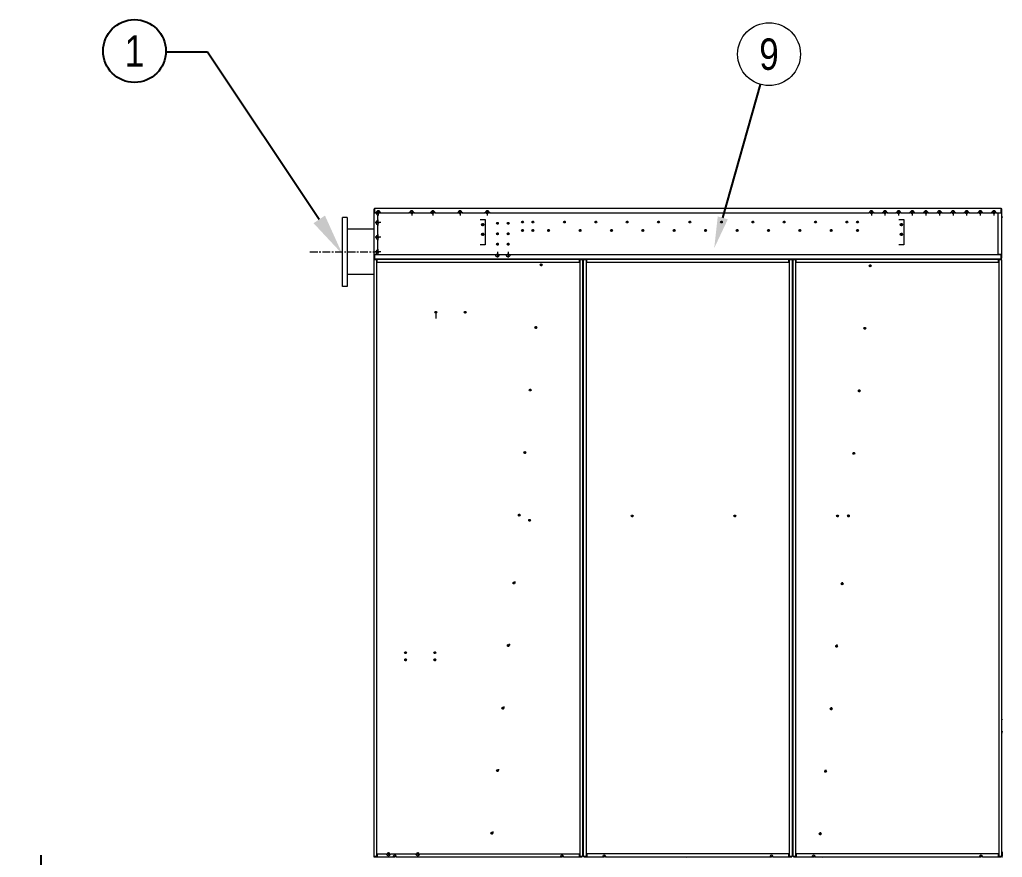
# Model space of a CAD drawing. Header units: millimetres. Extents: x 19537 to 50503, y 7619 to 29516.
# Drawn here: x 27804 to 32497, y 15779 to 19782 of the extents above; entities that cross this region are included whole.
import ezdxf
from ezdxf import colors
from ezdxf.entities.mleader import LeaderData, LeaderLine
from ezdxf.enums import TextEntityAlignment as Align
from ezdxf.math import Vec2, Vec3

# ---------------------------------------------------------------- set-up
doc = ezdxf.new("R2010")
doc.units = ezdxf.units.MM
doc.linetypes.add('CENTER', pattern=[2, 1.25, -0.25, 0.25, -0.25])
doc.linetypes.add('DASHDOT', pattern=[18.5, 12, -3, 0.5, -3])
for name, color, linetype in [('center', 1, 'CENTER'), ('냉각탑_dim', 1, 'Continuous'), ('냉각탑_text', 3, 'Continuous')]:
    doc.layers.add(name, color=color, linetype=linetype)
doc.styles.get("Standard").update_dxf_attribs({"font": 'arial.ttf'})
doc.dimstyles.new('1.40', dxfattribs={"dimscale": 20, "dimtxt": 1.5, "dimasz": 1, "dimexe": 0.5, "dimexo": 0.5, "dimgap": 0.5, "dimtad": 1, "dimdec": 0, "dimzin": 0, "dimdsep": 46, "dimtxsty": 'Standard', "dimcen": 0, "dimclrd": 2, "dimclre": 2, "dimclrt": 3, "dimadec": 0, "dimazin": 0, "dimtfac": 1, "dimtdec": 0, "dimtmove": 0, "dimatfit": 0, "dimfxl": 1, "dimtolj": 1, "dimtzin": 0, "dimlwd": -1, "dimlwe": -1, "dimarcsym": 0})

# ---------------------------------------------------------------- blocks, each defined once
blk = doc.blocks.new('*D233')
at = {"color": 2, "transparency": 16777216}
for p, q in [((27906.7, 15669.2), (27906.7, 15789.2)), ((26075.8, 15549.2), (27916.7, 15549.2)), ((27906.7, 15549.2), (27906.7, 15119.2)), ((26345.3, 15119.2), (27916.7, 15119.2)), ((27906.7, 14999.2), (27906.7, 14444.8))]:
    blk.add_line(p, q, dxfattribs=at)
for points in [[(27886.7, 15669.2), (27926.7, 15669.2), (27906.7, 15549.2)], [(27886.7, 14999.2), (27926.7, 14999.2), (27906.7, 15119.2)]]:
    blk.add_solid(points, dxfattribs=at)
at = {"layer": 'Defpoints', "color": 0, "transparency": 16777216}
for p in [(25975.8, 15549.2), (26245.3, 15119.2), (27906.7, 15119.2)]:
    blk.add_point(p, dxfattribs=at)
at = {"color": 3, "lineweight": 5, "transparency": 16777216, "insert": (27775.1, 14662), "char_height": 140, "attachment_point": 5, "rotation": 90}
blk.add_mtext('\\A1;430', dxfattribs=at)
blk = doc.blocks.new('1')
at = {"color": 7, "lineweight": 20, "ltscale": 0.4625}
for p, q in [((29495.5, 18875), (29495.5, 18856.5)), ((29497.5, 18856.5), (29497.5, 18875)), ((32493.5, 18875), (32493.5, 18856.5)), ((32495.5, 18856.5), (32495.5, 18875)), ((29495.5, 18660.5), (29495.5, 18642)), ((29497.5, 18642), (29497.5, 18660.5)), ((32493.5, 18660.5), (32493.5, 18642)), ((32495.5, 18642), (32495.5, 18660.5)), ((32496.9, 15803), (32496.9, 15784.5)), ((32496.9, 15803), (32496.9, 15784.5))]:
    blk.add_line(p, q, dxfattribs=at)
at = {"color": 7, "lineweight": 20, "ltscale": 0.05}
for p, q in [((29497.5, 18875), (29495.5, 18875)), ((32493.5, 18875), (32495.5, 18875)), ((29497.5, 18642), (29495.5, 18642)), ((29537.5, 18636.5), (29537.5, 18638.5)), ((29833.5, 18638.5), (29833.5, 18636.5)), ((29855.5, 18638.5), (29855.5, 18636.5)), ((29877.5, 18638.5), (29877.5, 18636.5)), ((29967.3, 18636.5), (29967.3, 18638.5)), ((30028.5, 18636.5), (30028.5, 18638.5)), ((30058.5, 18638.5), (30058.5, 18636.5)), ((30060.5, 18636.5), (30060.5, 18638.5)), ((30062.5, 18638.5), (30062.5, 18636.5)), ((30064.5, 18638.5), (30064.5, 18636.5)), ((30162, 18636.5), (30162, 18638.5)), ((30164, 18638.5), (30164, 18636.5)), ((31967.3, 18636.5), (31967.3, 18638.5)), ((32493.5, 18642), (32495.5, 18642)), ((29967.3, 15780.5), (29967.3, 15778.5)), ((31967.3, 15780.5), (31967.3, 15778.5))]:
    blk.add_line(p, q, dxfattribs=at)
at = {"color": 7, "lineweight": 20, "ltscale": 0.0375}
for p, q in [((29497.5, 18875), (29499, 18875)), ((32493.5, 18875), (32492, 18875)), ((29497.5, 18642), (29499, 18642)), ((29498.6, 18634.9), (29498.6, 18633.4)), ((30491.4, 18634.9), (30491.4, 18633.4)), ((30499.1, 18634.9), (30499.1, 18633.4)), ((31491.9, 18634.9), (31491.9, 18633.4)), ((31499.6, 18634.9), (31499.6, 18633.4)), ((32493.5, 18642), (32492, 18642)), ((32492.4, 18634.9), (32492.4, 18633.4)), ((30496, 17431.5), (30494.5, 17431.5)), ((31496.5, 17431.5), (31495, 17431.5)), ((30496, 17387.5), (30494.5, 17387.5)), ((30496, 17370.5), (30494.5, 17370.5)), ((31496.5, 17387.5), (31495, 17387.5)), ((31496.5, 17370.5), (31495, 17370.5)), ((29498.6, 15782.1), (29498.6, 15783.6)), ((30491.4, 15782.1), (30491.4, 15783.6)), ((30499.1, 15782.1), (30499.1, 15783.6)), ((31491.9, 15782.1), (31491.9, 15783.6)), ((31499.6, 15782.1), (31499.6, 15783.6)), ((32492.4, 15782.1), (32492.4, 15783.6))]:
    blk.add_line(p, q, dxfattribs=at)
at = {"color": 7, "lineweight": 20}
for p, q in [((32492, 18878.5), (29499, 18878.5)), ((29345.5, 18506.5), (29345.5, 18836.5)), ((29367.5, 18836.5), (29345.5, 18836.5)), ((29367.5, 18836.5), (29367.5, 18506.5)), ((29495.5, 18856.5), (29495.5, 18660.5)), ((29515.5, 18821.5), (29515.5, 18848.6)), ((29526.5, 18858.5), (29666.5, 18858.5)), ((29686.5, 18858.5), (29767.5, 18858.5)), ((29787.5, 18858.5), (29897.5, 18858.5)), ((29917.5, 18858.5), (30027.5, 18858.5)), ((30003.7, 18827.1), (30027.3, 18827.1)), ((30027.3, 18827.1), (30027.3, 18705.5)), ((30047.5, 18858.5), (31862, 18858.5)), ((31882, 18858.5), (31927, 18858.5)), ((31947, 18858.5), (31992, 18858.5)), ((32003.7, 18827.1), (32027.3, 18827.1)), ((32012, 18858.5), (32057, 18858.5)), ((32027.3, 18827.1), (32027.3, 18705.5)), ((32077, 18858.5), (32122, 18858.5)), ((32142, 18858.5), (32187, 18858.5)), ((32207, 18858.5), (32252, 18858.5)), ((32272, 18858.5), (32317, 18858.5)), ((32337, 18858.5), (32382, 18858.5)), ((32402, 18858.5), (32447, 18858.5)), ((32467, 18858.5), (32492, 18858.5)), ((32475.5, 18856.5), (32475.5, 18660.5)), ((32495.5, 18660.5), (32495.5, 18856.5)), ((29495.5, 18779.7), (29367.5, 18779.7)), ((29515.5, 18751.5), (29515.5, 18801.5)), ((29515.5, 18681.5), (29515.5, 18731.5)), ((30027.3, 18705.5), (30003.7, 18705.5)), ((32027.3, 18705.5), (32003.7, 18705.5)), ((29495.5, 18633.4), (29495.5, 15783.6)), ((30075.5, 18658.5), (29499, 18658.5)), ((29499, 18638.5), (32492, 18638.5)), ((29510.5, 15783.6), (29510.5, 18633.4)), ((29512.1, 18636.5), (30477.9, 18636.5)), ((30127, 18658.5), (30095.5, 18658.5)), ((32492, 18658.5), (30147, 18658.5)), ((30479.5, 18633.4), (30479.5, 15783.6)), ((30494.5, 15783.6), (30494.5, 18633.4)), ((30496, 18633.4), (30496, 15783.6)), ((30511, 15783.6), (30511, 18633.4)), ((30512.6, 18636.5), (31478.4, 18636.5)), ((31480, 18633.4), (31480, 15783.6)), ((31495, 15783.6), (31495, 18633.4)), ((31496.5, 18633.4), (31496.5, 15783.6)), ((31511.5, 15783.6), (31511.5, 18633.4)), ((31513.1, 18636.5), (32478.9, 18636.5)), ((32480.5, 18633.4), (32480.5, 15783.6)), ((32495.5, 15783.6), (32495.5, 18633.4)), ((30477.9, 18621.5), (29512.1, 18621.5)), ((31478.4, 18621.5), (30512.6, 18621.5)), ((32478.9, 18621.5), (31513.1, 18621.5)), ((29495.5, 18563.4), (29367.5, 18563.4)), ((29367.5, 18506.5), (29345.5, 18506.5)), ((29512.1, 15795.5), (29555.5, 15795.5)), ((29512.1, 15780.5), (29588.7, 15780.5)), ((29575.4, 15795.5), (29695.5, 15795.5)), ((29602.2, 15780.5), (30387.7, 15780.5)), ((29715.4, 15795.5), (30477.9, 15795.5)), ((30401.2, 15780.5), (30477.9, 15780.5)), ((31478.4, 15795.5), (30512.6, 15795.5)), ((30512.6, 15780.5), (30589.2, 15780.5)), ((30602.7, 15780.5), (31388.2, 15780.5)), ((31401.7, 15780.5), (31478.4, 15780.5)), ((32478.9, 15795.5), (31513.1, 15795.5)), ((31513.1, 15780.5), (31589.7, 15780.5)), ((31603.2, 15780.5), (32388.7, 15780.5)), ((32402.2, 15780.5), (32478.9, 15780.5))]:
    blk.add_line(p, q, dxfattribs=at)
at = {"color": 7, "lineweight": 20, "ltscale": 0.0875}
for p, q in [((29499, 18878.5), (29499, 18875)), ((32492, 18878.5), (32492, 18875)), ((29495.5, 18856.5), (29499, 18856.5)), ((32495.5, 18856.5), (32492, 18856.5)), ((29495.5, 18660.5), (29499, 18660.5)), ((29499, 18638.5), (29499, 18642)), ((32495.5, 18660.5), (32492, 18660.5)), ((32492, 18638.5), (32492, 18642))]:
    blk.add_line(p, q, dxfattribs=at)
at = {"color": 7, "lineweight": 20, "ltscale": 0.4125}
for p, q in [((29499, 18875), (29499, 18858.5)), ((32492, 18858.5), (32492, 18875)), ((32492, 18856.5), (32475.5, 18856.5)), ((29499, 18660.5), (29515.5, 18660.5)), ((29499, 18658.5), (29499, 18642)), ((32475.5, 18660.5), (32492, 18660.5)), ((32492, 18642), (32492, 18658.5))]:
    blk.add_line(p, q, dxfattribs=at)
at = {"color": 7, "linetype": 'DASHDOT', "lineweight": 20}
for p, q in [((29516.5, 18871.5), (29516.5, 18845.5)), ((29676.5, 18871.5), (29676.5, 18845.5)), ((29777.5, 18871.5), (29777.5, 18845.5)), ((29907.5, 18871.5), (29907.5, 18845.5)), ((30037.5, 18871.5), (30037.5, 18845.5)), ((31872, 18871.5), (31872, 18845.5)), ((31937, 18871.5), (31937, 18845.5)), ((32002, 18871.5), (32002, 18845.5)), ((32067, 18871.5), (32067, 18845.5)), ((32132, 18871.5), (32132, 18845.5)), ((32197, 18871.5), (32197, 18845.5)), ((32262, 18871.5), (32262, 18845.5)), ((32327, 18871.5), (32327, 18845.5)), ((32392, 18871.5), (32392, 18845.5)), ((32457, 18871.5), (32457, 18845.5)), ((29529.5, 18858.5), (29503.5, 18858.5)), ((29515.5, 18824.5), (29515.5, 18798.5)), ((29689.5, 18858.5), (29663.5, 18858.5)), ((29790.5, 18858.5), (29764.5, 18858.5)), ((29920.5, 18858.5), (29894.5, 18858.5)), ((30050.5, 18858.5), (30024.5, 18858.5)), ((31885, 18858.5), (31859, 18858.5)), ((31950, 18858.5), (31924, 18858.5)), ((32015, 18858.5), (31989, 18858.5)), ((32080, 18858.5), (32054, 18858.5)), ((32145, 18858.5), (32119, 18858.5)), ((32210, 18858.5), (32184, 18858.5)), ((32275, 18858.5), (32249, 18858.5)), ((32340, 18858.5), (32314, 18858.5)), ((32405, 18858.5), (32379, 18858.5)), ((32470, 18858.5), (32444, 18858.5)), ((29528.5, 18811.5), (29502.5, 18811.5)), ((29528.5, 18741.5), (29502.5, 18741.5)), ((29515.5, 18754.5), (29515.5, 18728.5)), ((29515.5, 18684.5), (29515.5, 18658.5)), ((29528.5, 18671.5), (29502.5, 18671.5)), ((30098.5, 18658.5), (30072.5, 18658.5)), ((30085.5, 18671.5), (30085.5, 18645.5)), ((30150, 18658.5), (30124, 18658.5)), ((30137, 18671.5), (30137, 18645.5))]:
    blk.add_line(p, q, dxfattribs=at)
at = {"color": 7, "lineweight": 20, "ltscale": 0.1875}
blk.add_line((29499, 18858.5), (29506.5, 18858.5), dxfattribs=at)
at = {"color": 7, "lineweight": 20, "ltscale": 0.192551}
blk.add_line((29506.7, 18856.5), (29499, 18856.5), dxfattribs=at)
at = {"color": 7, "linetype": 'DASHDOT', "lineweight": 20, "ltscale": 0.292499}
for p, q in [((29782.3, 18858.5), (29770.6, 18858.5)), ((29912.3, 18858.5), (29900.6, 18858.5)), ((30042.3, 18858.5), (30030.6, 18858.5)), ((30091.3, 18808.5), (30079.6, 18808.5)), ((30142.8, 18808.5), (30131.1, 18808.5)), ((30211.3, 18814.5), (30199.6, 18814.5)), ((30211.3, 18774.5), (30199.6, 18774.5)), ((30261.3, 18814.5), (30249.6, 18814.5)), ((30261.3, 18774.5), (30249.6, 18774.5)), ((30336.3, 18774.5), (30324.6, 18774.5)), ((30411.3, 18814.5), (30399.6, 18814.5)), ((30486.3, 18774.5), (30474.6, 18774.5)), ((30561.3, 18814.5), (30549.6, 18814.5)), ((30636.3, 18774.5), (30624.6, 18774.5)), ((30711.3, 18814.5), (30699.6, 18814.5)), ((30786.3, 18774.5), (30774.6, 18774.5)), ((30861.3, 18814.5), (30849.6, 18814.5)), ((30936.3, 18774.5), (30924.6, 18774.5)), ((31011.3, 18814.5), (30999.6, 18814.5)), ((31086.3, 18774.5), (31074.6, 18774.5)), ((31161.3, 18814.5), (31149.6, 18814.5)), ((31236.3, 18774.5), (31224.6, 18774.5)), ((31311.3, 18814.5), (31299.6, 18814.5)), ((31386.3, 18774.5), (31374.6, 18774.5)), ((31461.3, 18814.5), (31449.6, 18814.5)), ((30091.3, 18758.5), (30079.6, 18758.5)), ((30142.8, 18758.5), (30131.1, 18758.5)), ((30091.3, 18708.5), (30079.6, 18708.5)), ((30142.8, 18708.5), (30131.1, 18708.5)), ((30300.9, 18609.5), (30289.2, 18609.5)), ((30295, 18615.3), (30295, 18603.6)), ((31866.6, 18611.5), (31866.6, 18599.8)), ((29797.3, 18383), (29785.6, 18383)), ((29937.3, 18383), (29925.6, 18383)), ((30274.7, 18310.6), (30263, 18310.6)), ((30268.9, 18316.5), (30268.9, 18304.8)), ((31840.5, 18312.7), (31840.5, 18301)), ((30248.6, 18011.7), (30236.9, 18011.7)), ((31814.4, 18013.8), (31814.4, 18002.1)), ((30222.5, 17712.9), (30210.8, 17712.9)), ((31794.1, 17709.1), (31782.4, 17709.1)), ((31788.2, 17714.9), (31788.2, 17703.2)), ((30196.3, 17414), (30184.6, 17414)), ((30729.8, 17415.8), (30729.8, 17404.1)), ((31219.8, 17415.8), (31219.8, 17404.1)), ((31709.8, 17415.8), (31709.8, 17404.1)), ((31762.1, 17416.1), (31762.1, 17404.4)), ((30245.7, 17389.3), (30234, 17389.3)), ((30239.9, 17395.2), (30239.9, 17383.5)), ((31767.9, 17410.2), (31756.2, 17410.2)), ((30164.1, 17095.2), (30164.1, 17083.5)), ((29652.8, 16756.5), (29641.1, 16756.5)), ((29647, 16762.4), (29647, 16750.7)), ((29792.8, 16756.5), (29781.1, 16756.5)), ((29787, 16762.4), (29787, 16750.7)), ((30138, 16796.4), (30138, 16784.7)), ((31705.9, 16793), (31705.9, 16781.3)), ((29653.3, 16722.5), (29641.6, 16722.5)), ((29647.5, 16728.4), (29647.5, 16716.7)), ((29793.3, 16722.5), (29781.6, 16722.5)), ((29787.5, 16728.4), (29787.5, 16716.7)), ((30111.9, 16497.5), (30111.9, 16485.8)), ((31679.8, 16494.1), (31679.8, 16482.4)), ((31627.5, 15896.4), (31627.5, 15884.7)), ((29571.3, 15796.5), (29559.6, 15796.5)), ((29565.5, 15802.4), (29565.5, 15790.7)), ((29711.3, 15796.5), (29699.6, 15796.5)), ((29705.5, 15802.4), (29705.5, 15790.7))]:
    blk.add_line(p, q, dxfattribs=at)
at = {"color": 7, "linetype": 'DASHDOT', "lineweight": 20, "ltscale": 0.292505}
for p, q in [((29776.5, 18864.4), (29776.5, 18852.7)), ((29906.5, 18864.4), (29906.5, 18852.7)), ((30036.5, 18864.4), (30036.5, 18852.7)), ((30085.5, 18814.4), (30085.5, 18802.7)), ((30137, 18814.4), (30137, 18802.7)), ((30205.5, 18820.4), (30205.5, 18808.7)), ((30205.5, 18780.4), (30205.5, 18768.7)), ((30255.5, 18820.4), (30255.5, 18808.7)), ((30255.5, 18780.4), (30255.5, 18768.7)), ((30330.5, 18780.4), (30330.5, 18768.7)), ((30405.5, 18820.4), (30405.5, 18808.7)), ((30480.5, 18780.4), (30480.5, 18768.7)), ((30555.5, 18820.4), (30555.5, 18808.7)), ((30630.5, 18780.4), (30630.5, 18768.7)), ((30705.5, 18820.4), (30705.5, 18808.7)), ((30780.5, 18780.4), (30780.5, 18768.7)), ((30855.5, 18820.4), (30855.5, 18808.7)), ((30930.5, 18780.4), (30930.5, 18768.7)), ((31005.5, 18820.4), (31005.5, 18808.7)), ((31080.5, 18780.4), (31080.5, 18768.7)), ((31155.5, 18820.4), (31155.5, 18808.7)), ((31230.5, 18780.4), (31230.5, 18768.7)), ((31305.5, 18820.4), (31305.5, 18808.7)), ((31380.5, 18780.4), (31380.5, 18768.7)), ((31455.5, 18820.4), (31455.5, 18808.7)), ((31530.5, 18780.4), (31530.5, 18768.7)), ((31605.5, 18820.4), (31605.5, 18808.7)), ((31680.5, 18780.4), (31680.5, 18768.7)), ((31755.5, 18820.4), (31755.5, 18808.7)), ((31805.5, 18820.4), (31805.5, 18808.7)), ((31805.5, 18780.4), (31805.5, 18768.7)), ((30085.5, 18764.4), (30085.5, 18752.7)), ((30137, 18764.4), (30137, 18752.7)), ((30085.5, 18714.4), (30085.5, 18702.7)), ((30137, 18714.4), (30137, 18702.7)), ((29791.5, 18388.9), (29791.5, 18377.2)), ((29931.5, 18388.9), (29931.5, 18377.2)), ((30242.8, 18017.6), (30242.8, 18005.9)), ((30216.6, 17718.7), (30216.6, 17707)), ((30190.5, 17419.9), (30190.5, 17408.2)), ((30170, 17089.4), (30158.3, 17089.4)), ((30143.8, 16790.5), (30132.1, 16790.5)), ((30117.7, 16491.6), (30106, 16491.6)), ((30091.6, 16192.8), (30079.9, 16192.8)), ((30065.4, 15893.9), (30053.7, 15893.9))]:
    blk.add_line(p, q, dxfattribs=at)
at = {"color": 7, "lineweight": 20, "ltscale": 0.023431}
for p, q in [((30003.7, 18826.1), (30003.7, 18827.1)), ((32003.7, 18826.1), (32003.7, 18827.1))]:
    blk.add_line(p, q, dxfattribs=at)
at = {"color": 7, "lineweight": 20, "ltscale": 0.012499}
for p, q in [((32497.5, 18838.5), (32497, 18838.5)), ((32497.5, 18836.5), (32497, 18836.5))]:
    blk.add_line(p, q, dxfattribs=at)
at = {"color": 7, "linetype": 'DASHDOT', "lineweight": 20, "ltscale": 0.357501}
for p, q in [((30022.6, 18801.5), (30008.3, 18801.5)), ((30022.6, 18755.5), (30008.3, 18755.5))]:
    blk.add_line(p, q, dxfattribs=at)
at = {"color": 7, "linetype": 'DASHDOT', "lineweight": 20, "ltscale": 0.357495}
for p, q in [((30015.5, 18808.7), (30015.5, 18794.4)), ((32015.5, 18808.7), (32015.5, 18794.4)), ((30015.5, 18762.7), (30015.5, 18748.4)), ((32015.5, 18762.7), (32015.5, 18748.4))]:
    blk.add_line(p, q, dxfattribs=at)
at = {"color": 7, "linetype": 'DASHDOT', "lineweight": 20, "ltscale": 0.2925}
for p, q in [((31536.3, 18774.5), (31524.6, 18774.5)), ((31611.3, 18814.5), (31599.6, 18814.5)), ((31686.3, 18774.5), (31674.6, 18774.5)), ((31761.3, 18814.5), (31749.6, 18814.5)), ((31811.3, 18814.5), (31799.6, 18814.5)), ((31811.3, 18774.5), (31799.6, 18774.5)), ((31872.5, 18605.7), (31860.8, 18605.7)), ((31846.3, 18306.8), (31834.6, 18306.8)), ((31820.2, 18007.9), (31808.5, 18007.9)), ((31715.6, 17409.9), (31703.9, 17409.9)), ((31737.9, 17086), (31726.2, 17086)), ((31711.7, 16787.1), (31700, 16787.1)), ((31685.6, 16488.2), (31673.9, 16488.2)), ((30085.7, 16198.6), (30085.7, 16186.9)), ((31653.6, 16195.2), (31653.6, 16183.5)), ((31659.5, 16189.4), (31647.8, 16189.4)), ((30059.6, 15899.8), (30059.6, 15888.1)), ((31633.3, 15890.5), (31621.6, 15890.5))]:
    blk.add_line(p, q, dxfattribs=at)
at = {"color": 7, "linetype": 'DASHDOT', "lineweight": 20, "ltscale": 0.3575}
for p, q in [((32022.6, 18801.5), (32008.3, 18801.5)), ((32022.6, 18755.5), (32008.3, 18755.5))]:
    blk.add_line(p, q, dxfattribs=at)
at = {"color": 7, "lineweight": 20, "ltscale": 0.053766}
for p, q in [((30084.4, 18761.3), (30086.5, 18761.3)), ((30135.9, 18761.3), (30138, 18761.3))]:
    blk.add_line(p, q, dxfattribs=at)
at = {"color": 7, "lineweight": 20, "ltscale": 0.214999}
blk.add_line((29495.5, 18642), (29495.5, 18633.4), dxfattribs=at)
at = {"color": 7, "lineweight": 20, "ltscale": 0.0775}
for p, q in [((29495.5, 18633.4), (29498.6, 18633.4)), ((29512.1, 18636.5), (29512.1, 18633.4)), ((30477.9, 18636.5), (30477.9, 18633.4)), ((30494.5, 18633.4), (30491.4, 18633.4)), ((30496, 18633.4), (30499.1, 18633.4)), ((30512.6, 18636.5), (30512.6, 18633.4)), ((31478.4, 18636.5), (31478.4, 18633.4)), ((31495, 18633.4), (31491.9, 18633.4)), ((31496.5, 18633.4), (31499.6, 18633.4)), ((31513.1, 18636.5), (31513.1, 18633.4)), ((32478.9, 18636.5), (32478.9, 18633.4)), ((32495.5, 18633.4), (32492.4, 18633.4)), ((29495.5, 15783.6), (29498.6, 15783.6)), ((29498.5, 15780.5), (29498.5, 15783.6)), ((29512.1, 15780.5), (29512.1, 15783.6)), ((30477.9, 15780.5), (30477.9, 15783.6)), ((30494.5, 15783.6), (30491.4, 15783.6)), ((30496, 15783.6), (30499.1, 15783.6)), ((30512.6, 15780.5), (30512.6, 15783.6)), ((31478.4, 15780.5), (31478.4, 15783.6)), ((31495, 15783.6), (31491.9, 15783.6)), ((31496.5, 15783.6), (31499.6, 15783.6)), ((31513.1, 15780.5), (31513.1, 15783.6)), ((32478.9, 15780.5), (32478.9, 15783.6)), ((32495.5, 15783.6), (32492.4, 15783.6))]:
    blk.add_line(p, q, dxfattribs=at)
at = {"color": 7, "lineweight": 20, "ltscale": 0.3375}
for p, q in [((29512.1, 18636.5), (29498.6, 18636.5)), ((29498.6, 18634.9), (29512.1, 18634.9)), ((30491.4, 18636.5), (30477.9, 18636.5)), ((30477.9, 18634.9), (30491.4, 18634.9)), ((30512.6, 18636.5), (30499.1, 18636.5)), ((30499.1, 18634.9), (30512.6, 18634.9)), ((31491.9, 18636.5), (31478.4, 18636.5)), ((31478.4, 18634.9), (31491.9, 18634.9)), ((31513.1, 18636.5), (31499.6, 18636.5)), ((31499.6, 18634.9), (31513.1, 18634.9)), ((32492.4, 18636.5), (32478.9, 18636.5)), ((32478.9, 18634.9), (32492.4, 18634.9)), ((29512.1, 15782.1), (29498.6, 15782.1)), ((29498.6, 15780.5), (29512.1, 15780.5)), ((30491.4, 15782.1), (30477.9, 15782.1)), ((30477.9, 15780.5), (30491.4, 15780.5)), ((30512.6, 15782.1), (30499.1, 15782.1)), ((30499.1, 15780.5), (30512.6, 15780.5)), ((31491.9, 15782.1), (31478.4, 15782.1)), ((31478.4, 15780.5), (31491.9, 15780.5)), ((31513.1, 15782.1), (31499.6, 15782.1)), ((31499.6, 15780.5), (31513.1, 15780.5)), ((32492.4, 15782.1), (32478.9, 15782.1)), ((32478.9, 15780.5), (32492.4, 15780.5))]:
    blk.add_line(p, q, dxfattribs=at)
at = {"color": 7, "lineweight": 20, "ltscale": 0.04}
for p, q in [((29498.6, 18636.5), (29498.6, 18634.9)), ((30491.4, 18636.5), (30491.4, 18634.9)), ((30499.1, 18636.5), (30499.1, 18634.9)), ((31491.9, 18636.5), (31491.9, 18634.9)), ((31499.6, 18636.5), (31499.6, 18634.9)), ((32492.4, 18636.5), (32492.4, 18634.9)), ((29498.6, 15780.5), (29498.6, 15782.1)), ((29588.7, 15780.5), (29588.7, 15782.1)), ((29602.2, 15780.5), (29602.2, 15782.1)), ((30387.7, 15780.5), (30387.7, 15782.1)), ((30401.2, 15780.5), (30401.2, 15782.1)), ((30491.4, 15780.5), (30491.4, 15782.1)), ((30499.1, 15780.5), (30499.1, 15782.1)), ((30589.2, 15780.5), (30589.2, 15782.1)), ((30602.7, 15780.5), (30602.7, 15782.1)), ((31388.2, 15780.5), (31388.2, 15782.1)), ((31401.7, 15780.5), (31401.7, 15782.1)), ((31491.9, 15780.5), (31491.9, 15782.1)), ((31499.6, 15780.5), (31499.6, 15782.1)), ((31589.7, 15780.5), (31589.7, 15782.1)), ((31603.2, 15780.5), (31603.2, 15782.1)), ((32388.7, 15780.5), (32388.7, 15782.1)), ((32402.2, 15780.5), (32402.2, 15782.1)), ((32492.4, 15780.5), (32492.4, 15782.1))]:
    blk.add_line(p, q, dxfattribs=at)
at = {"color": 7, "lineweight": 20, "ltscale": 0.2975}
for p, q in [((29510.5, 18633.4), (29498.6, 18633.4)), ((29512.1, 18621.5), (29512.1, 18633.4)), ((30477.9, 18621.5), (30477.9, 18633.4)), ((30491.4, 18633.4), (30479.5, 18633.4)), ((30511, 18633.4), (30499.1, 18633.4)), ((30512.6, 18621.5), (30512.6, 18633.4)), ((31478.4, 18621.5), (31478.4, 18633.4)), ((31491.9, 18633.4), (31480, 18633.4)), ((31511.5, 18633.4), (31499.6, 18633.4)), ((31513.1, 18621.5), (31513.1, 18633.4)), ((32478.9, 18621.5), (32478.9, 18633.4)), ((32492.4, 18633.4), (32480.5, 18633.4)), ((29498.6, 15783.6), (29510.5, 15783.6)), ((29512.1, 15795.5), (29512.1, 15783.6)), ((30477.9, 15783.6), (30477.9, 15795.5)), ((30479.5, 15783.6), (30491.4, 15783.6)), ((30499.1, 15783.6), (30511, 15783.6)), ((30512.6, 15795.5), (30512.6, 15783.6)), ((31478.4, 15783.6), (31478.4, 15795.5)), ((31480, 15783.6), (31491.9, 15783.6)), ((31499.6, 15783.6), (31511.5, 15783.6)), ((31513.1, 15795.5), (31513.1, 15783.6)), ((32478.9, 15783.6), (32478.9, 15795.5)), ((32480.5, 15783.6), (32492.4, 15783.6))]:
    blk.add_line(p, q, dxfattribs=at)
at = {"color": 7, "lineweight": 20, "ltscale": 0.025}
blk.add_line((29515.5, 18660.5), (29515.5, 18661.5), dxfattribs=at)
at = {"color": 7, "lineweight": 20, "ltscale": 0.049997}
for p, q in [((29997.3, 18638.5), (29997.3, 18636.5)), ((31997.3, 18638.5), (31997.3, 18636.5))]:
    blk.add_line(p, q, dxfattribs=at)
at = {"color": 7, "lineweight": 20, "ltscale": 0.050191}
for p, q in [((30314.2, 18638.5), (30314.4, 18636.5)), ((30316.4, 18636.5), (30316.2, 18638.5)), ((30323.8, 18638.5), (30323.6, 18636.5)), ((30933.4, 18638.5), (30933.2, 18636.5)), ((30933.2, 18636.5), (30933.4, 18638.5)), ((31238.2, 18638.5), (31238, 18636.5)), ((31238, 18636.5), (31238.2, 18638.5)), ((30029.6, 15780.5), (30029.4, 15778.5)), ((30069.6, 15778.5), (30069.7, 15780.5)), ((30070.2, 15780.5), (30070, 15778.5)), ((30073.8, 15780.5), (30073.6, 15778.5)), ((30683.2, 15778.5), (30683.4, 15780.5)), ((30683.4, 15780.5), (30683.2, 15778.5)), ((30988, 15778.5), (30988.2, 15780.5)), ((30988.2, 15780.5), (30988, 15778.5)), ((31637.7, 15778.5), (31637.9, 15780.5))]:
    blk.add_line(p, q, dxfattribs=at)
at = {"color": 7, "lineweight": 20, "ltscale": 0.05019}
for p, q in [((31847.6, 18636.5), (31847.8, 18638.5)), ((31597.8, 15780.5), (31597.6, 15778.5))]:
    blk.add_line(p, q, dxfattribs=at)
at = {"color": 7, "lineweight": 20, "ltscale": 0.04994}
blk.add_line((31997.3, 18638.5), (31997.3, 18636.5), dxfattribs=at)
at = {"color": 7, "linetype": 'DASHDOT', "lineweight": 20, "ltscale": 0.195001}
for p, q in [((30299, 18609.3), (30291.2, 18609.3)), ((30295.1, 18613.2), (30295.1, 18605.4)), ((29791.6, 18386.7), (29791.6, 18378.9)), ((29935.4, 18382.8), (29927.6, 18382.8)), ((29931.5, 18386.7), (29931.5, 18378.9)), ((30272.9, 18310.5), (30265.1, 18310.5)), ((30269, 18314.4), (30269, 18306.6)), ((31842.8, 18306.8), (31835, 18306.8)), ((30246.7, 18011.6), (30238.9, 18011.6)), ((30242.8, 18015.5), (30242.8, 18007.7)), ((31816.6, 18007.9), (31808.8, 18007.9)), ((30220.6, 17712.7), (30212.8, 17712.7)), ((30216.7, 17716.6), (30216.7, 17708.8)), ((31786.6, 17713), (31786.6, 17705.2)), ((30194.5, 17413.9), (30186.7, 17413.9)), ((30190.6, 17417.8), (30190.6, 17410)), ((31760.4, 17414.1), (31760.4, 17406.3)), ((31223.8, 17409.5), (31216, 17409.5)), ((30164.2, 17093.3), (30164.2, 17085.5)), ((30172.4, 17093.1), (30164.6, 17093.1)), ((30168.5, 17097), (30168.5, 17089.2)), ((31732.4, 17093.8), (31732.4, 17086)), ((29650.9, 16756.6), (29643.1, 16756.6)), ((29647, 16760.5), (29647, 16752.7)), ((29790.9, 16756.6), (29783.1, 16756.6)), ((29787, 16760.5), (29787, 16752.7)), ((30146.3, 16794.2), (30138.5, 16794.2)), ((30142.4, 16798.1), (30142.4, 16790.3)), ((31706.2, 16795), (31706.2, 16787.2)), ((29651, 16722.7), (29643.2, 16722.7)), ((29791, 16722.7), (29783.2, 16722.7)), ((30120.1, 16495.4), (30112.3, 16495.4)), ((30116.2, 16499.3), (30116.2, 16491.5)), ((30094, 16196.5), (30086.2, 16196.5)), ((30067.8, 15897.6), (30060, 15897.6)), ((31627.8, 15898.4), (31627.8, 15890.6)), ((29709.3, 15796.5), (29701.5, 15796.5)), ((29705.4, 15800.4), (29705.4, 15792.6))]:
    blk.add_line(p, q, dxfattribs=at)
at = {"color": 7, "linetype": 'DASHDOT', "lineweight": 20, "ltscale": 0.195}
for p, q in [((31868.9, 18605.7), (31861.1, 18605.7)), ((31790.5, 17709.1), (31782.7, 17709.1)), ((31764.3, 17410.2), (31756.5, 17410.2)), ((31735.9, 17086), (31728.1, 17086)), ((31736.3, 17089.9), (31728.5, 17089.9)), ((31709.8, 16787.1), (31702, 16787.1)), ((31710.1, 16791.1), (31702.3, 16791.1)), ((31683.6, 16488.2), (31675.8, 16488.2)), ((31684, 16492.2), (31676.2, 16492.2)), ((30085.7, 16196.8), (30085.7, 16189)), ((30090.1, 16200.4), (30090.1, 16192.6)), ((31657.8, 16193.4), (31650, 16193.4)), ((31653.6, 16193.3), (31653.6, 16185.5)), ((31653.9, 16197.3), (31653.9, 16189.5)), ((31657.5, 16189.4), (31649.7, 16189.4)), ((30059.6, 15897.9), (30059.6, 15890.1)), ((30063.9, 15901.5), (30063.9, 15893.7)), ((31631.4, 15890.5), (31623.6, 15890.5)), ((31631.7, 15894.5), (31623.9, 15894.5)), ((31627.5, 15894.4), (31627.5, 15886.6))]:
    blk.add_line(p, q, dxfattribs=at)
at = {"color": 7, "linetype": 'DASHDOT', "lineweight": 20, "ltscale": 0.194995}
for p, q in [((31865, 18609.6), (31865, 18601.8)), ((29795.5, 18382.8), (29787.7, 18382.8)), ((31838.9, 18310.7), (31838.9, 18302.9)), ((31812.7, 18011.8), (31812.7, 18004)), ((31219.9, 17413.4), (31219.9, 17405.6)), ((30168.1, 17089.4), (30160.3, 17089.4)), ((30141.9, 16790.6), (30134.1, 16790.6)), ((30115.8, 16491.7), (30108, 16491.7)), ((30089.6, 16192.9), (30081.8, 16192.9)), ((30063.5, 15894), (30055.7, 15894))]:
    blk.add_line(p, q, dxfattribs=at)
at = {"color": 0, "lineweight": 20}
blk.add_line((29791.6, 18383), (29791.6, 18353), dxfattribs=at)
at = {"color": 7, "linetype": 'DASHDOT', "lineweight": 20, "ltscale": 0.292502}
for p, q in [((30735.6, 17409.9), (30723.9, 17409.9)), ((31225.6, 17409.9), (31213.9, 17409.9)), ((31732, 17091.8), (31732, 17080.1))]:
    blk.add_line(p, q, dxfattribs=at)
at = {"color": 7, "linetype": 'DASHDOT', "lineweight": 20, "ltscale": 0.194998}
for p, q in [((31732, 17089.9), (31732, 17082.1)), ((30138, 16794.5), (30138, 16786.7)), ((31705.9, 16791), (31705.9, 16783.2)), ((29647.1, 16726.6), (29647.1, 16718.8)), ((29787.1, 16726.6), (29787.1, 16718.8)), ((30111.9, 16495.6), (30111.9, 16487.8)), ((31679.7, 16492.1), (31679.7, 16484.3)), ((31680.1, 16496.1), (31680.1, 16488.3))]:
    blk.add_line(p, q, dxfattribs=at)
at = {"color": 7, "lineweight": 20, "ltscale": 0.077786}
blk.add_line((32497.5, 16438.4), (32495.5, 16436), dxfattribs=at)
at = {"color": 7, "lineweight": 20, "ltscale": 0.05349}
blk.add_line((32495.5, 16381.1), (32497.5, 16380.4), dxfattribs=at)
blk.add_line((32495.5, 16381.1), (32497.5, 16380.4), dxfattribs=at)
at = {"color": 7, "lineweight": 20, "ltscale": 0.039896}
blk.add_line((32496.9, 16375.2), (32495.5, 16375.8), dxfattribs=at)
at = {"color": 7, "lineweight": 20, "ltscale": 0.012708}
for p, q in [((32496.9, 16375.2), (32497.5, 16375.2)), ((32496.9, 15803), (32497.5, 15803)), ((32497.5, 15803), (32496.9, 15803))]:
    blk.add_line(p, q, dxfattribs=at)
at = {"color": 7, "lineweight": 20, "ltscale": 0.000294144}
blk.add_line((29498.6, 15780.5), (29498.5, 15780.5), dxfattribs=at)
at = {"color": 7, "lineweight": 20, "ltscale": 0.168029}
for p, q in [((29588.7, 15782.1), (29595.5, 15782.1)), ((29588.7, 15780.5), (29595.5, 15780.5)), ((29602.2, 15782.1), (29595.5, 15782.1)), ((29602.2, 15780.5), (29595.5, 15780.5)), ((30387.7, 15782.1), (30394.5, 15782.1)), ((30387.7, 15780.5), (30394.5, 15780.5)), ((30401.2, 15782.1), (30394.5, 15782.1)), ((30401.2, 15780.5), (30394.5, 15780.5)), ((30589.2, 15782.1), (30596, 15782.1)), ((30589.2, 15780.5), (30596, 15780.5)), ((30602.7, 15782.1), (30596, 15782.1)), ((30602.7, 15780.5), (30596, 15780.5)), ((31388.2, 15782.1), (31395, 15782.1)), ((31388.2, 15780.5), (31395, 15780.5)), ((31401.7, 15782.1), (31395, 15782.1)), ((31401.7, 15780.5), (31395, 15780.5)), ((31589.7, 15782.1), (31596.5, 15782.1)), ((31589.7, 15780.5), (31596.5, 15780.5)), ((31603.2, 15782.1), (31596.5, 15782.1)), ((31603.2, 15780.5), (31596.5, 15780.5)), ((32388.7, 15782.1), (32395.5, 15782.1)), ((32388.7, 15780.5), (32395.5, 15780.5)), ((32402.2, 15782.1), (32395.5, 15782.1)), ((32402.2, 15780.5), (32395.5, 15780.5))]:
    blk.add_line(p, q, dxfattribs=at)
at = {"color": 7, "lineweight": 20, "ltscale": 0.049942}
for p, q in [((29997.3, 15780.5), (29997.3, 15778.5)), ((31997.3, 15780.5), (31997.3, 15778.5))]:
    blk.add_line(p, q, dxfattribs=at)
at = {"color": 7, "lineweight": 20, "ltscale": 0.049995}
for p, q in [((29997.3, 15780.5), (29997.3, 15778.5)), ((31997.3, 15780.5), (31997.3, 15778.5))]:
    blk.add_line(p, q, dxfattribs=at)
at = {"color": 7, "lineweight": 20, "ltscale": 0.114792}
blk.add_line((32492.4, 15783), (32496.9, 15783), dxfattribs=at)
at = {"color": 7, "lineweight": 20, "ltscale": 0.114793}
blk.add_line((32496.9, 15781), (32492.4, 15781), dxfattribs=at)
at = {"color": 7, "lineweight": 20, "ltscale": 0.037293}
blk.add_line((32495.5, 15784.5), (32496.9, 15784.5), dxfattribs=at)
at = {"color": 7, "lineweight": 20, "ltscale": 0.037353}
blk.add_line((32496.9, 15784.5), (32495.5, 15784.5), dxfattribs=at)
at = {"color": 7, "lineweight": 20}
for centre, radius in [((29516.5, 18858.5), 4.5), ((29516.5, 18858.5), 3), ((29676.5, 18858.5), 4.5), ((29676.5, 18858.5), 3), ((29776.5, 18858.5), 4.5), ((29776.5, 18858.5), 3), ((29906.5, 18858.5), 4.5), ((29906.5, 18858.5), 3), ((30036.5, 18858.5), 4.5), ((30036.5, 18858.5), 3), ((31872, 18858.5), 4.5), ((31872, 18858.5), 3), ((31937, 18858.5), 4.5), ((31937, 18858.5), 3), ((32002, 18858.5), 4.5), ((32002, 18858.5), 3), ((32067, 18858.5), 4.5), ((32067, 18858.5), 3), ((32132, 18858.5), 4.5), ((32132, 18858.5), 3), ((32197, 18858.5), 4.5), ((32197, 18858.5), 3), ((32262, 18858.5), 4.5), ((32262, 18858.5), 3), ((32327, 18858.5), 4.5), ((32327, 18858.5), 3), ((32392, 18858.5), 4.5), ((32392, 18858.5), 3), ((32457, 18858.5), 4.5), ((32457, 18858.5), 3), ((29515.5, 18811.5), 4.5), ((29515.5, 18811.5), 3), ((30015.5, 18801.5), 5.5), ((30015.5, 18801.5), 4.5), ((30085.5, 18808.5), 4.5), ((30085.5, 18808.5), 3), ((30137, 18808.5), 4.5), ((30137, 18808.5), 3), ((30205.5, 18814.5), 4.5), ((30205.5, 18774.5), 4.5), ((30205.5, 18814.5), 3), ((30205.5, 18774.5), 3), ((30255.5, 18814.5), 4.5), ((30255.5, 18774.5), 4.5), ((30255.5, 18814.5), 3), ((30255.5, 18774.5), 3), ((30330.5, 18774.5), 4.5), ((30330.5, 18774.5), 3), ((30405.5, 18814.5), 4.5), ((30405.5, 18814.5), 3), ((30480.5, 18774.5), 4.5), ((30480.5, 18774.5), 3), ((30555.5, 18814.5), 4.5), ((30555.5, 18814.5), 3), ((30630.5, 18774.5), 4.5), ((30630.5, 18774.5), 3), ((30705.5, 18814.5), 4.5), ((30705.5, 18814.5), 3), ((30780.5, 18774.5), 4.5), ((30780.5, 18774.5), 3), ((30855.5, 18814.5), 4.5), ((30855.5, 18814.5), 3), ((30930.5, 18774.5), 4.5), ((30930.5, 18774.5), 3), ((31005.5, 18814.5), 4.5), ((31005.5, 18814.5), 3), ((31080.5, 18774.5), 4.5), ((31080.5, 18774.5), 3), ((31155.5, 18814.5), 4.5), ((31155.5, 18814.5), 3), ((31230.5, 18774.5), 4.5), ((31230.5, 18774.5), 3), ((31305.5, 18814.5), 4.5), ((31305.5, 18814.5), 3), ((31380.5, 18774.5), 4.5), ((31380.5, 18774.5), 3), ((31455.5, 18814.5), 4.5), ((31455.5, 18814.5), 3), ((31530.5, 18774.5), 4.5), ((31530.5, 18774.5), 3), ((31605.5, 18814.5), 4.5), ((31605.5, 18814.5), 3), ((31680.5, 18774.5), 4.5), ((31680.5, 18774.5), 3), ((31755.5, 18814.5), 4.5), ((31755.5, 18814.5), 3), ((31805.5, 18814.5), 4.5), ((31805.5, 18774.5), 4.5), ((31805.5, 18814.5), 3), ((31805.5, 18774.5), 3), ((32015.5, 18801.5), 5.5), ((32015.5, 18801.5), 4.5), ((29515.5, 18741.5), 4.5), ((29515.5, 18741.5), 3), ((30015.5, 18755.5), 5.5), ((30015.5, 18755.5), 4.5), ((30085.5, 18758.5), 4.5), ((30085.5, 18758.5), 3), ((30137, 18758.5), 4.5), ((30137, 18758.5), 3), ((32015.5, 18755.5), 5.5), ((32015.5, 18755.5), 4.5), ((30085.5, 18708.5), 4.5), ((30085.5, 18708.5), 3), ((30137, 18708.5), 4.5), ((30137, 18708.5), 3), ((29515.5, 18671.5), 4.5), ((29515.5, 18671.5), 3), ((30085.5, 18658.5), 4.5), ((30085.5, 18658.5), 3), ((30137, 18658.5), 4.5), ((30137, 18658.5), 3), ((30295, 18609.5), 4.5), ((30295.1, 18609.3), 3), ((31866.6, 18605.7), 4.5), ((29791.5, 18383), 4.5), ((29791.6, 18382.8), 3), ((29931.5, 18383), 4.5), ((29931.5, 18382.8), 3), ((30268.9, 18310.6), 4.5), ((30269, 18310.5), 3), ((31840.5, 18306.8), 4.5), ((30242.8, 18011.7), 4.5), ((30242.8, 18011.6), 3), ((31814.4, 18007.9), 4.5), ((30216.6, 17712.9), 4.5), ((30216.7, 17712.7), 3), ((31788.2, 17709.1), 4.5), ((30190.5, 17414), 4.5), ((30190.6, 17413.9), 3), ((30729.8, 17409.9), 4.5), ((31219.8, 17409.9), 4.5), ((31219.9, 17409.5), 3), ((31709.8, 17409.9), 4.5), ((31762.1, 17410.2), 4.5), ((30239.9, 17389.3), 4.5), ((30164.1, 17089.4), 4.5), ((30164.2, 17089.4), 3), ((31732, 17086), 4.5), ((29647, 16756.5), 4.5), ((29647, 16756.6), 3), ((29787, 16756.5), 4.5), ((29787, 16756.6), 3), ((30138, 16790.5), 4.5), ((30138, 16790.6), 3), ((31705.9, 16787.1), 4.5), ((29647.5, 16722.5), 4.5), ((29647.1, 16722.7), 3), ((29787.5, 16722.5), 4.5), ((29787.1, 16722.7), 3), ((30111.9, 16491.6), 4.5), ((30111.9, 16491.7), 3), ((31679.8, 16488.2), 4.5), ((30085.7, 16192.8), 4.5), ((30085.7, 16192.9), 3), ((31653.6, 16189.4), 4.5), ((30059.6, 15893.9), 4.5), ((30059.6, 15894), 3), ((31627.5, 15890.5), 4.5), ((29565.5, 15796.5), 4.5), ((29565.5, 15796.5), 3), ((29705.5, 15796.5), 4.5), ((29705.4, 15796.5), 3)]:
    blk.add_circle(centre, radius, dxfattribs=at)
for centre, radius, start, end in [((29499, 18875), 3.56, 91.0452, 178.9548), ((29499, 18875), 1.56, 92.3804, 177.6205), ((29516.5, 18858.5), 10, 0, 180), ((29676.5, 18858.5), 10, 0, 180), ((29777.5, 18858.5), 10, 0, 180), ((29907.5, 18858.5), 10, 0, 180), ((30037.5, 18858.5), 10, 0, 180), ((31872, 18858.5), 10, 0, 180), ((31937, 18858.5), 10, 0, 180), ((32002, 18858.5), 10, 0, 180), ((32067, 18858.5), 10, 0, 180), ((32132, 18858.5), 10, 0, 180), ((32197, 18858.5), 10, 0, 180), ((32262, 18858.5), 10, 0, 180), ((32327, 18858.5), 10, 0, 180), ((32392, 18858.5), 10, 0, 180), ((32457, 18858.5), 10, 0, 180), ((32492, 18875), 3.5, 0, 90), ((32492, 18875), 1.5, 0, 90), ((29515.5, 18811.5), 10, 90, 270), ((29516.5, 18858.5), 10, 191.537, 264.2608), ((32497, 18840), 1.5, 180, 270), ((32497, 18840), 3.5, 244.6225, 270), ((29515.5, 18741.5), 10, 90, 270), ((29515.5, 18671.5), 10, 90, 270), ((30043.5, 18636.5), 6, 160.5285, 180), ((30043.5, 18636.5), 4.5, 153.6122, 180), ((30043.5, 18636.5), 4.5, 360, 26.3878), ((30043.5, 18636.5), 6, 0, 19.4715), ((30085.5, 18658.5), 10, 180, 0), ((30137, 18658.5), 10, 180, 0), ((31865, 18605.7), 3, 210.7279, 150.2124), ((31838.9, 18306.8), 3, 210.7279, 150.2124), ((31812.7, 18007.9), 3, 210.7279, 150.2124), ((31786.6, 17709.1), 3, 210.7279, 150.2124), ((31760.4, 17410.2), 3, 210.7279, 150.2124), ((30168.5, 17093.1), 3, 200.5288, 239.4712), ((31732.4, 17089.9), 3, 186.3049, 343.766), ((31732, 17086), 3, 36.8103, 133.1897), ((30142.4, 16794.2), 3, 200.5288, 239.4712), ((31706.2, 16791.1), 3, 186.3049, 343.766), ((31705.9, 16787.1), 3, 36.8103, 133.1897), ((30116.2, 16495.4), 3, 200.5288, 239.4712), ((31680.1, 16492.2), 3, 186.3049, 343.766), ((31679.7, 16488.2), 3, 36.8103, 133.1897), ((30090.1, 16196.5), 3, 200.5288, 239.4712), ((31653.9, 16193.4), 3, 186.3049, 343.766), ((31653.6, 16189.4), 3, 36.8103, 133.1897), ((30063.9, 15897.6), 3, 200.5288, 239.4712), ((31627.8, 15894.5), 3, 186.3049, 343.766), ((31627.5, 15890.5), 3, 36.8103, 133.1897), ((29498.5, 15783.6), 3.1, 175, 270), ((29498.5, 15783.6), 1.5, 180, 270), ((29565.5, 15796.5), 10, 185.7392, 354.2608), ((29604.6, 15781.8), 16.1, 173.4757, 179.6789), ((29595.5, 15782.4), 7, 9.8709, 170.1291), ((29586.3, 15781.8), 16.2, 0.3311, 6.523), ((29705.5, 15796.5), 10, 185.7392, 354.2608), ((29772.3, 15783.6), 3.1, 270, 270.2606), ((30403.6, 15781.8), 16.2, 173.4769, 179.6689), ((30394.5, 15782.4), 7, 9.8709, 170.1291), ((30385.3, 15781.8), 16.2, 0.3311, 6.523), ((30605.1, 15781.8), 16.1, 173.4757, 179.6789), ((30596, 15782.4), 7, 9.8709, 170.1291), ((30586.8, 15781.8), 16.2, 0.3311, 6.523), ((31404.1, 15781.8), 16.2, 173.4769, 179.6689), ((31395, 15782.4), 7, 9.8709, 170.1291), ((31385.8, 15781.8), 16.2, 0.3311, 6.523), ((31605.6, 15781.8), 16.1, 173.4757, 179.6789), ((31596.5, 15782.4), 7, 9.8709, 170.1291), ((31587.3, 15781.8), 16.2, 0.3311, 6.523), ((32404.6, 15781.8), 16.2, 173.4769, 179.6689), ((32395.5, 15782.4), 7, 9.8709, 170.1291), ((32386.3, 15781.8), 16.2, 0.3311, 6.523), ((32496.9, 15784.5), 1.5, 270, 289.8069), ((32496.9, 15784.5), 3.5, 270, 278.3501)]:
    blk.add_arc(centre, radius, start, end, dxfattribs=at)
for points in [[(29588.5, 15782.5), (29588.5, 15782.4), (29588.5, 15782.3), (29588.6, 15782.2), (29588.7, 15782.1), (29588.7, 15782.1)], [(29602.4, 15782.5), (29602.4, 15782.4), (29602.4, 15782.3), (29602.3, 15782.2), (29602.3, 15782.1), (29602.2, 15782.1)], [(30387.5, 15782.5), (30387.5, 15782.4), (30387.5, 15782.3), (30387.6, 15782.2), (30387.7, 15782.1), (30387.7, 15782.1)], [(30401.4, 15782.5), (30401.4, 15782.4), (30401.4, 15782.3), (30401.3, 15782.2), (30401.3, 15782.1), (30401.2, 15782.1)], [(30589, 15782.5), (30589, 15782.4), (30589, 15782.3), (30589.1, 15782.2), (30589.2, 15782.1), (30589.2, 15782.1)], [(30602.9, 15782.5), (30602.9, 15782.4), (30602.9, 15782.3), (30602.8, 15782.2), (30602.8, 15782.1), (30602.7, 15782.1)], [(31388, 15782.5), (31388, 15782.4), (31388, 15782.3), (31388.1, 15782.2), (31388.2, 15782.1), (31388.2, 15782.1)], [(31401.9, 15782.5), (31401.9, 15782.4), (31401.9, 15782.3), (31401.8, 15782.2), (31401.8, 15782.1), (31401.7, 15782.1)], [(31589.5, 15782.5), (31589.5, 15782.4), (31589.5, 15782.3), (31589.6, 15782.2), (31589.7, 15782.1), (31589.7, 15782.1)], [(31603.4, 15782.5), (31603.4, 15782.4), (31603.4, 15782.3), (31603.3, 15782.2), (31603.3, 15782.1), (31603.2, 15782.1)], [(32388.5, 15782.5), (32388.5, 15782.4), (32388.5, 15782.3), (32388.6, 15782.2), (32388.7, 15782.1), (32388.7, 15782.1)], [(32402.4, 15782.5), (32402.4, 15782.4), (32402.4, 15782.3), (32402.3, 15782.2), (32402.3, 15782.1), (32402.2, 15782.1)]]:
    blk.add_open_spline(points, degree=5, dxfattribs=at)
for points in [[(29588.5, 15781.9), (29588.5, 15781.6), (29588.5, 15781.2), (29588.5, 15781), (29588.6, 15780.7), (29588.6, 15780.6), (29588.7, 15780.5), (29588.7, 15780.5), (29588.7, 15780.5)], [(29602.5, 15781.9), (29602.5, 15781.6), (29602.4, 15781.2), (29602.4, 15781), (29602.4, 15780.7), (29602.3, 15780.6), (29602.2, 15780.5), (29602.2, 15780.5), (29602.2, 15780.5)], [(30387.5, 15781.9), (30387.5, 15781.6), (30387.5, 15781.2), (30387.5, 15781), (30387.6, 15780.7), (30387.6, 15780.6), (30387.7, 15780.5), (30387.7, 15780.5), (30387.7, 15780.5)], [(30401.5, 15781.9), (30401.5, 15781.6), (30401.4, 15781.2), (30401.4, 15781), (30401.4, 15780.7), (30401.3, 15780.6), (30401.2, 15780.5), (30401.2, 15780.5), (30401.2, 15780.5)], [(30589, 15781.9), (30589, 15781.6), (30589, 15781.2), (30589, 15781), (30589.1, 15780.7), (30589.1, 15780.6), (30589.2, 15780.5), (30589.2, 15780.5), (30589.2, 15780.5)], [(30603, 15781.9), (30603, 15781.6), (30602.9, 15781.2), (30602.9, 15781), (30602.9, 15780.7), (30602.8, 15780.6), (30602.7, 15780.5), (30602.7, 15780.5), (30602.7, 15780.5)], [(31388, 15781.9), (31388, 15781.6), (31388, 15781.2), (31388, 15781), (31388.1, 15780.7), (31388.1, 15780.6), (31388.2, 15780.5), (31388.2, 15780.5), (31388.2, 15780.5)], [(31402, 15781.9), (31402, 15781.6), (31401.9, 15781.2), (31401.9, 15781), (31401.9, 15780.7), (31401.8, 15780.6), (31401.7, 15780.5), (31401.7, 15780.5), (31401.7, 15780.5)], [(31589.5, 15781.9), (31589.5, 15781.6), (31589.5, 15781.2), (31589.5, 15781), (31589.6, 15780.7), (31589.6, 15780.6), (31589.7, 15780.5), (31589.7, 15780.5), (31589.7, 15780.5)], [(31603.5, 15781.9), (31603.5, 15781.6), (31603.4, 15781.2), (31603.4, 15781), (31603.4, 15780.7), (31603.3, 15780.6), (31603.2, 15780.5), (31603.2, 15780.5), (31603.2, 15780.5)], [(32388.5, 15781.9), (32388.5, 15781.6), (32388.5, 15781.2), (32388.5, 15781), (32388.6, 15780.7), (32388.6, 15780.6), (32388.7, 15780.5), (32388.7, 15780.5), (32388.7, 15780.5)], [(32402.5, 15781.9), (32402.5, 15781.6), (32402.4, 15781.2), (32402.4, 15781), (32402.4, 15780.7), (32402.3, 15780.6), (32402.2, 15780.5), (32402.2, 15780.5), (32402.2, 15780.5)]]:
    blk.add_open_spline(points, degree=5, knots=[0, 0, 0, 0, 0, 0, 3.570616, 3.570616, 3.570616, 4.974883, 4.974883, 4.974883, 4.974883, 4.974883, 4.974883], dxfattribs=at)
at = {"layer": 'center', "lineweight": 20, "ltscale": 30}
blk.add_line((29190.2, 18671.5), (29500.7, 18671.5), dxfattribs=at)
at = {"layer": '냉각탑_dim', "lineweight": 20}
blk.add_solid([(31186.3, 18827.6), (31121.5, 18690), (31138.2, 18841.2)], dxfattribs=at)

msp = doc.modelspace()

# ---------------------------------------------------------------- linework, layer by layer
at = {"layer": '냉각탑_dim', "linetype": 'ByBlock'}
msp.add_lwpolyline([(31162.3, 18834.4), (31342.4, 19472.5)], dxfattribs=at)
at = {"layer": '냉각탑_dim', "linetype": 'ByBlock', "lineweight": -3}
msp.add_circle((28352.4, 19631.6), 150, dxfattribs=at)
at = {"layer": '냉각탑_dim', "linetype": 'ByBlock', "lineweight": 20}
msp.add_circle((31383.1, 19616.8), 150, dxfattribs=at)

# ---------------------------------------------------------------- block references
msp.add_blockref('1', (0, 0))

# ---------------------------------------------------------------- texts
at = {"layer": '냉각탑_text', "width": 0.8}
msp.add_text('1', height=150, dxfattribs=at).set_placement((28352.4, 19631.6), align=Align.MIDDLE_CENTER)
at = {"layer": '냉각탑_text', "lineweight": 20, "width": 0.8}
msp.add_text('9', height=150, dxfattribs=at).set_placement((31383.1, 19616.8), align=Align.MIDDLE_CENTER)

# ---------------------------------------------------------------- dimensions: what is measured, and where the dimension line sits
at = {"lineweight": 5}
dim = msp.add_linear_dim(base=(27906.7, 15119.2), p1=(25975.8, 15549.2), p2=(26245.3, 15119.2), angle=90, dimstyle='1.40', override={"dimtxt": 7, "dimasz": 6, "dimexo": 5, "dimgap": 3}, dxfattribs=at)
dim.commit()
dim.dimension.update_dxf_attribs({"geometry": '*D233', "text_midpoint": (27775.1, 14662)})

# ---------------------------------------------------------------- leaders
at = {"layer": '냉각탑_dim', "lineweight": -3}
ml = msp.add_multileader_mtext('Standard', dxfattribs=at)
ml.set_content('')
ml.set_leader_properties(color=256)
ml.build(insert=Vec2(0, 0))
ml.multileader.update_dxf_attribs({"text_right_attachment_type": 6, "dogleg_length": 5, "arrow_head_size": 199.5, "scale": 30})
ctx = ml.context
ctx.base_point, ctx.scale, ctx.char_height, ctx.arrow_head_size, ctx.landing_gap_size, ctx.plane_origin = Vec3(28502.4, 19627), 30, 7.18, 199.5, 3.59, Vec3(29094.3, 19285.2)
ctx.right_attachment, ctx.text_align_type = 6, 2
notes = []
notes.append((ctx, [(0, (1, 1, 0), (28701.9, 19627), (-1, 0), 199.5, [(0, [(29345.5, 18661.2)], 0, [])])]))
ctx.mtext, ml.multileader.dxf.content_type = None, 0
for ctx, leaders in notes:
    for number, flags, end, landing, length, lines in leaders:
        leader = LeaderData()
        leader.index, (leader.has_last_leader_line, leader.has_dogleg_vector, leader.attachment_direction) = number, flags
        leader.last_leader_point, leader.dogleg_vector, leader.dogleg_length = Vec3(end), Vec3(landing), length
        for number, points, colour, breaks in lines:
            line = LeaderLine()
            line.index, line.vertices, line.color, line.breaks = number, Vec3.list(points), colors.encode_raw_color(colour), breaks
            leader.lines.append(line)
        ctx.leaders.append(leader)

doc.saveas('drawing.dxf')
